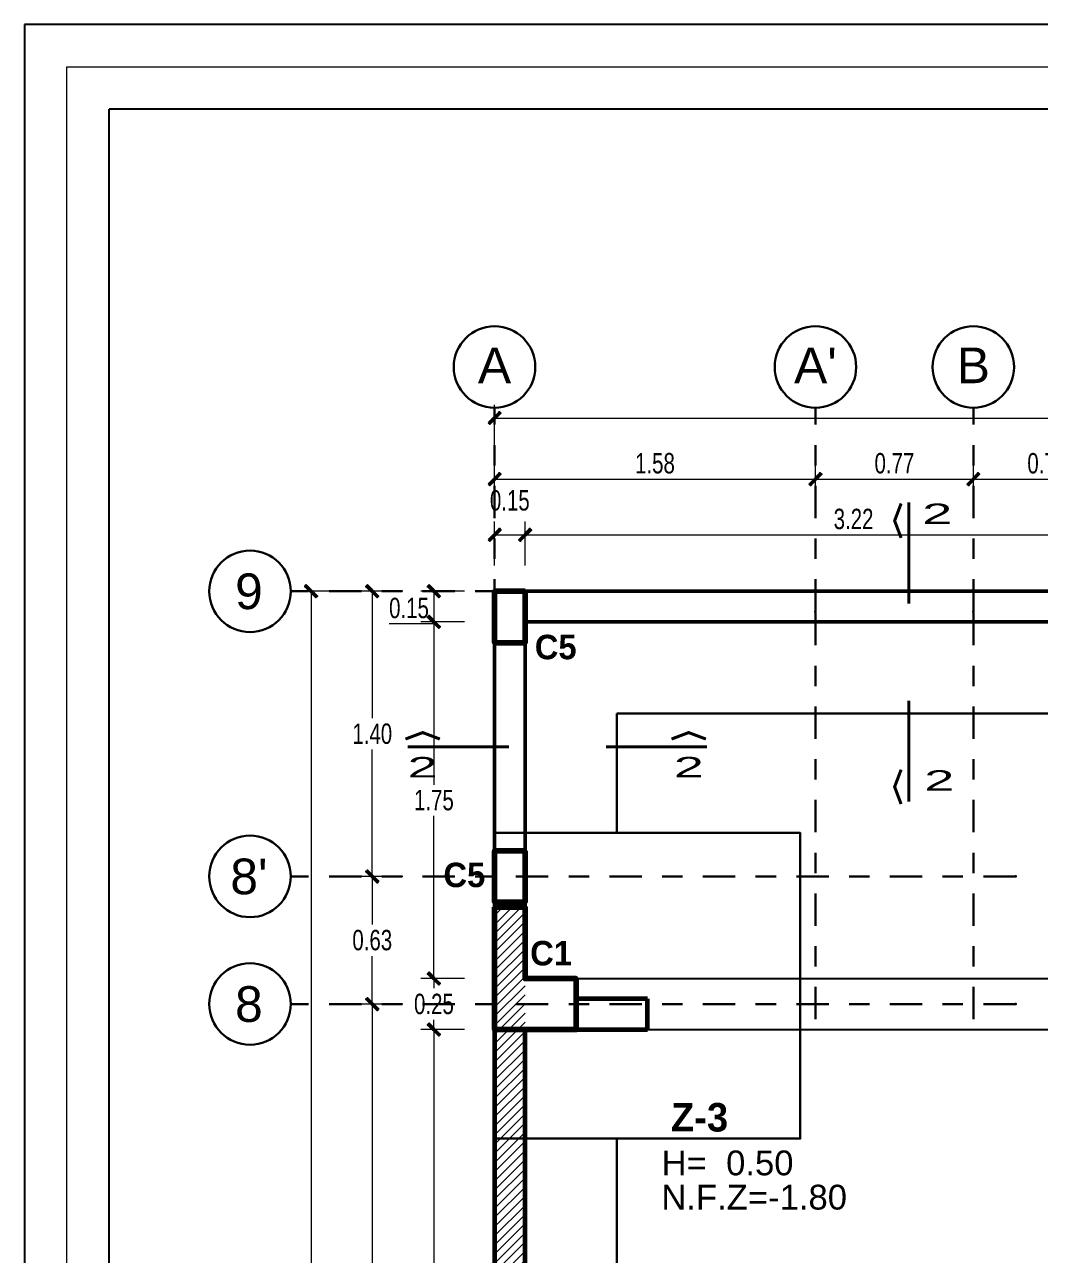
# Model space of a CAD drawing. Header units: millimetres. Extents: x 10559 to 10691, y -16579 to -16550.
# Drawn here: x 10559.44 to 10564.42, y -16556.39 to -16550.35 of the extents above; entities that cross this region are included whole.
import ezdxf
from ezdxf.enums import TextEntityAlignment as Align

# ---------------------------------------------------------------- set-up
doc = ezdxf.new("R2010")
doc.units = ezdxf.units.MM
doc.linetypes.add('Punto & Rayas', pattern=[0.335139, 0.15875, -0.088194, 0, -0.088194])
for name, color, linetype, lineweight in [('cimentacion', 4, 'Continuous', 30), ('COLUMNAS', 3, 'Continuous', 80), ('P6', 255, 'Continuous', 20), ('Pluma 0.09', 5, 'Continuous', 0), ('TEXTO 2', 3, 'Continuous', 5), ('TEXTO VIGAS', 3, 'Continuous', 20)]:
    doc.layers.add(name, color=color, linetype=linetype, lineweight=lineweight)
for name, color, linetype in [('Nuevo_Estructura - Forjados', 7, 'Continuous'), ('Texto', 5, 'Continuous'), ('Textos', 8, 'Continuous')]:
    doc.layers.add(name, color=color, linetype=linetype)
doc.layers.add('Nuevo_Estructura - Forjados_Pluma_Nº__209', color=7, linetype='Continuous', lineweight=30, true_color=0x3e4f7b)
doc.layers.add('Nuevo_Estructura - Forjados_Pluma_Nº__219', color=7, linetype='Continuous', lineweight=13, true_color=0x404b6a)
doc.styles.add('ARIAL', font='arial.ttf')
doc.styles.add('Estilo_Generado_1', font='arial.ttf')
doc.styles.add('Henry', font='GOTHICB.TTF')
doc.styles.add('mahico', font='GOTHIC.TTF', dxfattribs={"width": 0.75})
doc.styles.add('style1', font='arial.ttf')
doc.dimstyles.new('Copia de 50 P', dxfattribs={"dimtxt": 0.1, "dimasz": 0.01, "dimexe": 0.065, "dimexo": 0.0625, "dimgap": 0.025, "dimtad": 1, "dimtih": 1, "dimtoh": 1, "dimzin": 0, "dimdsep": 46, "dimtxsty": 'mahico', "dimblk": 'pa cotas', "dimcen": 0.09, "dimdle": 0.3, "dimclrd": 256, "dimclre": 256, "dimclrt": 256, "dimadec": 0, "dimazin": 0, "dimtfac": 1, "dimtofl": 0, "dimtmove": 0, "dimatfit": 3, "dimfxl": 0.15, "dimfxlon": 1, "dimtolj": 1, "dimtzin": 0, "dimlwd": 5, "dimlwe": 5, "dimarcsym": 0})

# ---------------------------------------------------------------- blocks, each defined once
blk = doc.blocks.new('Marcador de red estándar')
at = {"layer": 'Nuevo_Estructura - Forjados_Pluma_Nº__209', "color": 167, "linetype": 'Punto & Rayas', "lineweight": 30, "true_color": 0x3e4f7b}
for p, q in [((7.9, 0), (9.9, 0)), ((9.9, 0), (10.9, 0))]:
    blk.add_line(p, q, dxfattribs=at)
at = {"layer": 'Nuevo_Estructura - Forjados_Pluma_Nº__209', "color": 167, "linetype": 'Continuous', "lineweight": 30, "true_color": 0x3e4f7b}
blk.add_circle((11.1, 0), 0.2, dxfattribs=at)
at = {"layer": 'Nuevo_Estructura - Forjados_Pluma_Nº__209', "color": 167, "linetype": 'Punto & Rayas', "lineweight": 30, "true_color": 0x3e4f7b}
blk.add_point((9.9, 0), dxfattribs=at)
blk.add_point((9.9, 0), dxfattribs=at)
at = {"layer": 'Nuevo_Estructura - Forjados_Pluma_Nº__219', "color": 167, "lineweight": 13, "true_color": 0x404b6a, "style": 'Estilo_Generado_1'}
for tag, p in [('AC_MarkerText_1_0', (-10.9725, -0.04)), ('AC_MarkerText_1_1', (11.2275, -0.04))]:
    blk.add_attdef(tag, text='', height=0.175, rotation=270, dxfattribs=at).set_placement(p, align=Align.TOP_CENTER)
blk = doc.blocks.new('pa cotas')
h = blk.add_hatch(color=256)
h.paths.add_polyline_path([(2.38, 3.09), (-3.09, -2.38), (-2.38, -3.09)])
h.paths.add_polyline_path([(3.09, 2.38), (2.38, 3.09), (-2.38, -3.09)])
blk.add_line((-2.38, -3.09), (2.38, 3.09))
blk.add_lwpolyline([(3.09, 2.38), (2.38, 3.09), (-3.09, -2.38), (-2.38, -3.09)], close=True)
blk = doc.blocks.new('*D487')
at = {"lineweight": 5, "transparency": 16777216}
for p, q in [((10599.7027, -16552.1931), (10599.4877, -16552.1931)), ((10599.5527, -16552.2031), (10599.5527, -16562.1156)), ((10599.5527, -16572.1831), (10599.5527, -16562.2706)), ((10599.5527, -16572.1931), (10599.4877, -16572.1931))]:
    blk.add_line(p, q, dxfattribs=at)
at = {"layer": 'Defpoints', "color": 0, "transparency": 16777216}
for p in [(10600.4527, -16552.1931), (10599.5527, -16572.1931), (10599.5527, -16572.1931)]:
    blk.add_point(p, dxfattribs=at)
at = {"lineweight": 5, "transparency": 16777216, "xscale": 0.01, "yscale": 0.01, "zscale": 0.01}
for p, rotation in [((10599.5527, -16552.1931), 90), ((10599.5527, -16572.1931), 270)]:
    blk.add_blockref('pa cotas', p, dxfattribs=dict(at, rotation=rotation))
at = {"transparency": 16777216, "insert": (10599.5527, -16562.1931), "char_height": 0.1, "attachment_point": 5, "style": 'mahico'}
blk.add_mtext('\\A1;20.00', dxfattribs=at)
blk = doc.blocks.new('Marcador de red estándar_2')
at = {"layer": 'Nuevo_Estructura - Forjados_Pluma_Nº__209', "color": 167, "linetype": 'Punto & Rayas', "lineweight": 30, "true_color": 0x3e4f7b}
for p, q in [((-0.9423, 0), (-4.5, 0)), ((0.9423, 0), (4.5, 0))]:
    blk.add_line(p, q, dxfattribs=at)
at = {"layer": 'Nuevo_Estructura - Forjados_Pluma_Nº__209', "color": 167, "linetype": 'Continuous', "lineweight": 30, "true_color": 0x3e4f7b}
for centre in [(-4.7, 0), (4.7, 0)]:
    blk.add_circle(centre, 0.2, dxfattribs=at)
at = {"layer": 'Nuevo_Estructura - Forjados_Pluma_Nº__209', "color": 167, "linetype": 'Punto & Rayas', "lineweight": 30, "true_color": 0x3e4f7b}
blk.add_point((0.9423, 0), dxfattribs=at)
blk.add_point((0.9423, 0), dxfattribs=at)
at = {"layer": 'Nuevo_Estructura - Forjados_Pluma_Nº__219', "color": 167, "lineweight": 13, "true_color": 0x404b6a, "style": 'Estilo_Generado_1'}
for tag, p in [('AC_MarkerText_1_0', (-4.7, -0.1675)), ('AC_MarkerText_1_1', (4.7, -0.1675))]:
    blk.add_attdef(tag, text='', height=0.175, rotation=180, dxfattribs=at).set_placement(p, align=Align.TOP_CENTER)
blk = doc.blocks.new('*D504')
at = {"lineweight": 5, "transparency": 16777216}
for p, q in [((10600.4527, -16551.4931), (10600.4527, -16551.2781)), ((10607.4527, -16551.3431), (10607.4527, -16551.2781)), ((10600.4627, -16551.3431), (10607.4427, -16551.3431))]:
    blk.add_line(p, q, dxfattribs=at)
at = {"layer": 'Defpoints', "color": 0, "transparency": 16777216}
for p in [(10607.4527, -16551.3431), (10607.4527, -16551.3431), (10600.4527, -16552.2431)]:
    blk.add_point(p, dxfattribs=at)
at = {"lineweight": 5, "transparency": 16777216, "xscale": 0.01, "yscale": 0.01, "zscale": 0.01, "rotation": 180}
blk.add_blockref('pa cotas', (10600.4527, -16551.3431), dxfattribs=at)
at = {"lineweight": 5, "transparency": 16777216, "xscale": 0.01, "yscale": 0.01, "zscale": 0.01}
blk.add_blockref('pa cotas', (10607.4527, -16551.3431), dxfattribs=at)
at = {"transparency": 16777216, "insert": (10603.9527, -16551.2656), "char_height": 0.1, "attachment_point": 5, "style": 'mahico'}
blk.add_mtext('\\A1;7.00', dxfattribs=at)
blk = doc.blocks.new('*D505')
at = {"lineweight": 5, "transparency": 16777216}
for p, q in [((10602.0277, -16551.7931), (10602.0277, -16551.5781)), ((10602.8027, -16551.7931), (10602.8027, -16551.5781)), ((10602.0377, -16551.6431), (10602.7927, -16551.6431))]:
    blk.add_line(p, q, dxfattribs=at)
at = {"layer": 'Defpoints', "color": 0, "transparency": 16777216}
for p in [(10602.8027, -16551.6431), (10602.0277, -16552.1931), (10602.8027, -16552.1931)]:
    blk.add_point(p, dxfattribs=at)
at = {"lineweight": 5, "transparency": 16777216, "xscale": 0.01, "yscale": 0.01, "zscale": 0.01, "rotation": 180}
blk.add_blockref('pa cotas', (10602.0277, -16551.6431), dxfattribs=at)
at = {"lineweight": 5, "transparency": 16777216, "xscale": 0.01, "yscale": 0.01, "zscale": 0.01}
blk.add_blockref('pa cotas', (10602.8027, -16551.6431), dxfattribs=at)
at = {"transparency": 16777216, "insert": (10602.4152, -16551.5656), "char_height": 0.1, "attachment_point": 5, "style": 'mahico'}
blk.add_mtext('\\A1;0.77', dxfattribs=at)
blk = doc.blocks.new('*D506')
at = {"lineweight": 5, "transparency": 16777216}
for p, q in [((10602.8027, -16551.7931), (10602.8027, -16551.5781)), ((10603.5277, -16551.7931), (10603.5277, -16551.5781)), ((10602.8127, -16551.6431), (10603.5177, -16551.6431))]:
    blk.add_line(p, q, dxfattribs=at)
at = {"layer": 'Defpoints', "color": 0, "transparency": 16777216}
for p in [(10603.5277, -16551.6431), (10602.8027, -16552.1931), (10603.5277, -16552.1931)]:
    blk.add_point(p, dxfattribs=at)
at = {"lineweight": 5, "transparency": 16777216, "xscale": 0.01, "yscale": 0.01, "zscale": 0.01, "rotation": 180}
blk.add_blockref('pa cotas', (10602.8027, -16551.6431), dxfattribs=at)
at = {"lineweight": 5, "transparency": 16777216, "xscale": 0.01, "yscale": 0.01, "zscale": 0.01}
blk.add_blockref('pa cotas', (10603.5277, -16551.6431), dxfattribs=at)
at = {"transparency": 16777216, "insert": (10603.1652, -16551.5656), "char_height": 0.1, "attachment_point": 5, "style": 'mahico'}
blk.add_mtext('\\A1;0.73', dxfattribs=at)
blk = doc.blocks.new('*D474')
at = {"lineweight": 5, "transparency": 16777216}
for p, q in [((10600.0027, -16552.1931), (10599.7877, -16552.1931)), ((10599.8527, -16552.2031), (10599.8527, -16552.815)), ((10599.8527, -16553.582), (10599.8527, -16552.9701)), ((10600.0027, -16553.592), (10599.7877, -16553.592))]:
    blk.add_line(p, q, dxfattribs=at)
at = {"layer": 'Defpoints', "color": 0, "transparency": 16777216}
for p in [(10600.4527, -16552.1931), (10599.8527, -16553.592), (10600.4527, -16553.592)]:
    blk.add_point(p, dxfattribs=at)
at = {"lineweight": 5, "transparency": 16777216, "xscale": 0.01, "yscale": 0.01, "zscale": 0.01}
for p, rotation in [((10599.8527, -16552.1931), 90), ((10599.8527, -16553.592), 270)]:
    blk.add_blockref('pa cotas', p, dxfattribs=dict(at, rotation=rotation))
at = {"transparency": 16777216, "insert": (10599.8527, -16552.8925), "char_height": 0.1, "attachment_point": 5, "style": 'mahico'}
blk.add_mtext('\\A1;1.40', dxfattribs=at)
blk = doc.blocks.new('*D475')
at = {"lineweight": 5, "transparency": 16777216}
for p, q in [((10600.0027, -16553.592), (10599.7877, -16553.592)), ((10599.8527, -16553.602), (10599.8527, -16553.8275)), ((10599.8527, -16554.2081), (10599.8527, -16553.9826)), ((10600.0027, -16554.2181), (10599.7877, -16554.2181))]:
    blk.add_line(p, q, dxfattribs=at)
at = {"layer": 'Defpoints', "color": 0, "transparency": 16777216}
for p in [(10600.4527, -16553.592), (10599.8527, -16554.2181), (10600.4527, -16554.2181)]:
    blk.add_point(p, dxfattribs=at)
at = {"lineweight": 5, "transparency": 16777216, "xscale": 0.01, "yscale": 0.01, "zscale": 0.01}
for p, rotation in [((10599.8527, -16553.592), 90), ((10599.8527, -16554.2181), 270)]:
    blk.add_blockref('pa cotas', p, dxfattribs=dict(at, rotation=rotation))
at = {"transparency": 16777216, "insert": (10599.8527, -16553.905), "char_height": 0.1, "attachment_point": 5, "style": 'mahico'}
blk.add_mtext('\\A1;0.63', dxfattribs=at)
blk = doc.blocks.new('*D476')
at = {"lineweight": 5, "transparency": 16777216}
for p, q in [((10600.0027, -16554.2181), (10599.7877, -16554.2181)), ((10599.8527, -16554.2281), (10599.8527, -16556.0156)), ((10599.8527, -16557.9581), (10599.8527, -16556.1706)), ((10600.0027, -16557.9681), (10599.7877, -16557.9681))]:
    blk.add_line(p, q, dxfattribs=at)
at = {"layer": 'Defpoints', "color": 0, "transparency": 16777216}
for p in [(10600.4527, -16554.2181), (10599.8527, -16557.9681), (10600.4527, -16557.9681)]:
    blk.add_point(p, dxfattribs=at)
at = {"lineweight": 5, "transparency": 16777216, "xscale": 0.01, "yscale": 0.01, "zscale": 0.01}
for p, rotation in [((10599.8527, -16554.2181), 90), ((10599.8527, -16557.9681), 270)]:
    blk.add_blockref('pa cotas', p, dxfattribs=dict(at, rotation=rotation))
at = {"transparency": 16777216, "insert": (10599.8527, -16556.0931), "char_height": 0.1, "attachment_point": 5, "style": 'mahico'}
blk.add_mtext('\\A1;3.75', dxfattribs=at)
blk = doc.blocks.new('*D486')
at = {"lineweight": 5, "transparency": 16777216}
for p, q in [((10600.4527, -16551.7931), (10600.4527, -16551.5781)), ((10602.0277, -16551.7931), (10602.0277, -16551.5781)), ((10600.4627, -16551.6431), (10602.0177, -16551.6431))]:
    blk.add_line(p, q, dxfattribs=at)
at = {"layer": 'Defpoints', "color": 0, "transparency": 16777216}
for p in [(10602.0277, -16551.6431), (10602.0277, -16552.1931), (10600.4527, -16552.2431)]:
    blk.add_point(p, dxfattribs=at)
at = {"lineweight": 5, "transparency": 16777216, "xscale": 0.01, "yscale": 0.01, "zscale": 0.01, "rotation": 180}
blk.add_blockref('pa cotas', (10600.4527, -16551.6431), dxfattribs=at)
at = {"lineweight": 5, "transparency": 16777216, "xscale": 0.01, "yscale": 0.01, "zscale": 0.01}
blk.add_blockref('pa cotas', (10602.0277, -16551.6431), dxfattribs=at)
at = {"transparency": 16777216, "insert": (10601.2402, -16551.5656), "char_height": 0.1, "attachment_point": 5, "style": 'mahico'}
blk.add_mtext('\\A1;1.58', dxfattribs=at)
blk = doc.blocks.new('*D380')
at = {"lineweight": 5, "transparency": 16777216}
for p, q in [((10561.7439, -16553.0051), (10561.7439, -16552.7901)), ((10561.8939, -16553.0051), (10561.8939, -16552.7901)), ((10561.7539, -16552.8551), (10561.8839, -16552.8551))]:
    blk.add_line(p, q, dxfattribs=at)
at = {"layer": 'Defpoints', "color": 0, "transparency": 16777216}
for p in [(10561.8939, -16552.8551), (10561.7439, -16553.1317), (10561.8939, -16553.1317)]:
    blk.add_point(p, dxfattribs=at)
at = {"lineweight": 5, "transparency": 16777216, "xscale": 0.01, "yscale": 0.01, "zscale": 0.01, "rotation": 180}
blk.add_blockref('pa cotas', (10561.7439, -16552.8551), dxfattribs=at)
at = {"lineweight": 5, "transparency": 16777216, "xscale": 0.01, "yscale": 0.01, "zscale": 0.01}
blk.add_blockref('pa cotas', (10561.8939, -16552.8551), dxfattribs=at)
at = {"transparency": 16777216, "insert": (10561.8189, -16552.6863), "char_height": 0.1, "attachment_point": 5, "style": 'mahico'}
blk.add_mtext('\\A1;0.15', dxfattribs=at)
blk = doc.blocks.new('*D381')
at = {"lineweight": 5, "transparency": 16777216}
for p, q in [((10561.8939, -16553.0051), (10561.8939, -16552.7901)), ((10565.1178, -16553.0051), (10565.1178, -16552.7901)), ((10561.9039, -16552.8551), (10565.1078, -16552.8551))]:
    blk.add_line(p, q, dxfattribs=at)
at = {"layer": 'Defpoints', "color": 0, "transparency": 16777216}
for p in [(10565.1178, -16552.8551), (10561.8939, -16553.1317), (10565.1178, -16553.1317)]:
    blk.add_point(p, dxfattribs=at)
at = {"lineweight": 5, "transparency": 16777216, "xscale": 0.01, "yscale": 0.01, "zscale": 0.01, "rotation": 180}
blk.add_blockref('pa cotas', (10561.8939, -16552.8551), dxfattribs=at)
at = {"lineweight": 5, "transparency": 16777216, "xscale": 0.01, "yscale": 0.01, "zscale": 0.01}
blk.add_blockref('pa cotas', (10565.1178, -16552.8551), dxfattribs=at)
at = {"transparency": 16777216, "insert": (10563.5059, -16552.7775), "char_height": 0.1, "attachment_point": 5, "style": 'mahico'}
blk.add_mtext('\\A1;3.22', dxfattribs=at)
blk = doc.blocks.new('*D385')
at = {"lineweight": 5, "transparency": 16777216}
for p, q in [((10561.5965, -16553.1317), (10561.3815, -16553.1317)), ((10561.4465, -16553.1417), (10561.4465, -16553.2717)), ((10561.4465, -16553.2917), (10561.2269, -16553.2917)), ((10561.5965, -16553.2817), (10561.3815, -16553.2817)), ((10561.4465, -16553.2817), (10561.4465, -16553.2917))]:
    blk.add_line(p, q, dxfattribs=at)
at = {"layer": 'Defpoints', "color": 0, "transparency": 16777216}
for p in [(10561.7439, -16553.1317), (10561.4465, -16553.2817), (10561.8939, -16553.2817)]:
    blk.add_point(p, dxfattribs=at)
at = {"lineweight": 5, "transparency": 16777216, "xscale": 0.01, "yscale": 0.01, "zscale": 0.01}
for p, rotation in [((10561.4465, -16553.1317), 90), ((10561.4465, -16553.2817), 270)]:
    blk.add_blockref('pa cotas', p, dxfattribs=dict(at, rotation=rotation))
at = {"transparency": 16777216, "insert": (10561.3242, -16553.2141), "char_height": 0.1, "attachment_point": 5, "style": 'mahico'}
blk.add_mtext('\\A1;0.15', dxfattribs=at)
blk = doc.blocks.new('*D386')
at = {"lineweight": 5, "transparency": 16777216}
for p, q in [((10561.5965, -16553.2817), (10561.3815, -16553.2817)), ((10561.4465, -16553.2917), (10561.4465, -16554.0804)), ((10561.4465, -16555.0217), (10561.4465, -16554.2329)), ((10561.5965, -16555.0317), (10561.3815, -16555.0317))]:
    blk.add_line(p, q, dxfattribs=at)
at = {"layer": 'Defpoints', "color": 0, "transparency": 16777216}
for p in [(10561.8939, -16553.2817), (10561.4465, -16555.0317), (10561.8939, -16555.0317)]:
    blk.add_point(p, dxfattribs=at)
at = {"lineweight": 5, "transparency": 16777216, "xscale": 0.01, "yscale": 0.01, "zscale": 0.01}
for p, rotation in [((10561.4465, -16553.2817), 90), ((10561.4465, -16555.0317), 270)]:
    blk.add_blockref('pa cotas', p, dxfattribs=dict(at, rotation=rotation))
at = {"transparency": 16777216, "insert": (10561.4465, -16554.1567), "char_height": 0.1, "attachment_point": 5, "style": 'mahico'}
blk.add_mtext('\\A1;1.75', dxfattribs=at)
blk = doc.blocks.new('*D387')
at = {"lineweight": 5, "transparency": 16777216}
for p, q in [((10561.5965, -16555.0317), (10561.3815, -16555.0317)), ((10561.4465, -16555.0417), (10561.4465, -16555.0791)), ((10561.4465, -16555.2717), (10561.4465, -16555.2342)), ((10561.5965, -16555.2817), (10561.3815, -16555.2817))]:
    blk.add_line(p, q, dxfattribs=at)
at = {"layer": 'Defpoints', "color": 0, "transparency": 16777216}
for p in [(10561.8939, -16555.0317), (10561.4465, -16555.2817), (10561.8939, -16555.2817)]:
    blk.add_point(p, dxfattribs=at)
at = {"lineweight": 5, "transparency": 16777216, "xscale": 0.01, "yscale": 0.01, "zscale": 0.01}
for p, rotation in [((10561.4465, -16555.0317), 90), ((10561.4465, -16555.2817), 270)]:
    blk.add_blockref('pa cotas', p, dxfattribs=dict(at, rotation=rotation))
at = {"transparency": 16777216, "insert": (10561.4465, -16555.1567), "char_height": 0.1, "attachment_point": 5, "style": 'mahico'}
blk.add_mtext('\\A1;0.25', dxfattribs=at)
blk = doc.blocks.new('*D388')
at = {"lineweight": 5, "transparency": 16777216}
for p, q in [((10561.5965, -16555.2817), (10561.3815, -16555.2817)), ((10561.4465, -16555.2917), (10561.4465, -16556.9541)), ((10561.4465, -16558.7717), (10561.4465, -16557.1092)), ((10561.5965, -16558.7817), (10561.3815, -16558.7817))]:
    blk.add_line(p, q, dxfattribs=at)
at = {"layer": 'Defpoints', "color": 0, "transparency": 16777216}
for p in [(10561.8939, -16555.2817), (10561.4465, -16558.7817), (10561.7439, -16558.7817)]:
    blk.add_point(p, dxfattribs=at)
at = {"lineweight": 5, "transparency": 16777216, "xscale": 0.01, "yscale": 0.01, "zscale": 0.01}
for p, rotation in [((10561.4465, -16555.2817), 90), ((10561.4465, -16558.7817), 270)]:
    blk.add_blockref('pa cotas', p, dxfattribs=dict(at, rotation=rotation))
at = {"transparency": 16777216, "insert": (10561.4465, -16557.0317), "char_height": 0.1, "attachment_point": 5, "style": 'mahico'}
blk.add_mtext('\\A1;3.50', dxfattribs=at)
blk = doc.blocks.new('HTRHTRHTR')
for p, q in [((3391.88, 437.54), (3391.88, -165.78)), ((4244.53, 437.54), (3391.88, 437.54)), ((3400.57, -157.09), (3400.57, 428.85)), ((4235.83, 428.85), (3400.57, 428.85))]:
    blk.add_line(p, q)
at = {"layer": 'P6', "color": 7}
for p, q in [((3396.22, -161.44), (3396.22, 433.19)), ((3396.22, 433.19), (4240.18, 433.19))]:
    blk.add_line(p, q, dxfattribs=at)
blk = doc.blocks.new('fdvfvfdvdf')
at = {"layer": 'Nuevo_Estructura - Forjados', "color": 8, "linetype": 'Continuous', "lineweight": 15}
ref = blk.add_blockref('Marcador de red estándar', (10600.4527, -16562.1931), dxfattribs=dict(at, rotation=90))
ref.add_attrib('AC_MarkerText_1_1', 'A', dxfattribs={"layer": 'Nuevo_Estructura - Forjados_Pluma_Nº__219', "color": 167, "lineweight": 13, "true_color": 0x404b6a, "height": 0.175, "style": 'Estilo_Generado_1'}).set_placement((10600.4527, -16550.9973), align=Align.TOP_CENTER)
ref = blk.add_blockref('Marcador de red estándar', (10602.0277, -16562.1931), dxfattribs=dict(at, rotation=90))
ref.add_attrib('AC_MarkerText_1_1', "A'", dxfattribs={"layer": 'Nuevo_Estructura - Forjados_Pluma_Nº__219', "color": 167, "lineweight": 13, "true_color": 0x404b6a, "height": 0.175, "style": 'Estilo_Generado_1'}).set_placement((10602.0277, -16550.9973), align=Align.TOP_CENTER)
ref = blk.add_blockref('Marcador de red estándar', (10602.8027, -16562.1931), dxfattribs=dict(at, rotation=90))
ref.add_attrib('AC_MarkerText_1_1', 'B', dxfattribs={"layer": 'Nuevo_Estructura - Forjados_Pluma_Nº__219', "color": 167, "lineweight": 13, "true_color": 0x404b6a, "height": 0.175, "style": 'Estilo_Generado_1'}).set_placement((10602.8027, -16550.9973), align=Align.TOP_CENTER)
ref = blk.add_blockref('Marcador de red estándar_2', (10603.9527, -16552.1931), dxfattribs=dict(at, rotation=180))
ref.add_attrib('AC_MarkerText_1', '9', dxfattribs={"layer": 'Nuevo_Estructura - Forjados_Pluma_Nº__219', "color": 167, "lineweight": 13, "true_color": 0x404b6a, "height": 0.175, "style": 'Estilo_Generado_1'}).set_placement((10608.6454, -16552.1056), align=Align.TOP_CENTER)
ref.add_attrib('AC_MarkerText_1_1', '9', dxfattribs={"layer": 'Nuevo_Estructura - Forjados_Pluma_Nº__219', "color": 167, "lineweight": 13, "true_color": 0x404b6a, "height": 0.175, "style": 'Estilo_Generado_1'}).set_placement((10599.2473, -16552.1056), align=Align.TOP_CENTER)
ref = blk.add_blockref('Marcador de red estándar_2', (10603.9527, -16553.592), dxfattribs=dict(at, rotation=180))
ref.add_attrib('AC_MarkerText_1', "8'", dxfattribs={"layer": 'Nuevo_Estructura - Forjados_Pluma_Nº__219', "color": 167, "lineweight": 13, "true_color": 0x404b6a, "height": 0.175, "style": 'Estilo_Generado_1'}).set_placement((10608.6454, -16553.5045), align=Align.TOP_CENTER)
ref.add_attrib('AC_MarkerText_1_1', "8'", dxfattribs={"layer": 'Nuevo_Estructura - Forjados_Pluma_Nº__219', "color": 167, "lineweight": 13, "true_color": 0x404b6a, "height": 0.175, "style": 'Estilo_Generado_1'}).set_placement((10599.2473, -16553.5045), align=Align.TOP_CENTER)
ref = blk.add_blockref('Marcador de red estándar_2', (10603.9527, -16554.2181), dxfattribs=dict(at, rotation=180))
ref.add_attrib('AC_MarkerText_1', '8', dxfattribs={"layer": 'Nuevo_Estructura - Forjados_Pluma_Nº__219', "color": 167, "lineweight": 13, "true_color": 0x404b6a, "height": 0.175, "style": 'Estilo_Generado_1'}).set_placement((10608.6454, -16554.1306), align=Align.TOP_CENTER)
ref.add_attrib('AC_MarkerText_1_1', '8', dxfattribs={"layer": 'Nuevo_Estructura - Forjados_Pluma_Nº__219', "color": 167, "lineweight": 13, "true_color": 0x404b6a, "height": 0.175, "style": 'Estilo_Generado_1'}).set_placement((10599.2473, -16554.1306), align=Align.TOP_CENTER)
dim = blk.add_linear_dim(base=(10607.4527, -16551.3431), p1=(10600.4527, -16552.2431), p2=(10607.4527, -16551.3431), dimstyle='Copia de 50 P')
dim.commit()
dim.dimension.update_dxf_attribs({"geometry": '*D504', "text_midpoint": (10603.9527, -16551.2656)})
for base, p1, p2, picture, middle in [((10602.0277454531, -16551.643130556), (10600.4527454524, -16552.2431303854), (10602.0277454531, -16552.1931303854), '*D486', (10601.2402454527, -16551.5656152603)), ((10602.802745452, -16551.643130556), (10602.027745453, -16552.193130385), (10602.802745452, -16552.193130385), '*D505', (10602.415245453, -16551.56561526)), ((10603.527745453, -16551.643130556), (10602.802745452, -16552.193130385), (10603.527745453, -16552.193130385), '*D506', (10603.165245453, -16551.56561526))]:
    dim = blk.add_linear_dim(base=base, p1=p1, p2=p2, dimstyle='Copia de 50 P', override={"dimtmove": 1})
    dim.commit()
    dim.dimension.update_dxf_attribs({"geometry": picture, "text_midpoint": middle})
dim = blk.add_linear_dim(base=(10599.5527, -16572.1931), p1=(10600.4527, -16552.1931), p2=(10599.5527, -16572.1931), angle=270, dimstyle='Copia de 50 P')
dim.commit()
dim.dimension.update_dxf_attribs({"geometry": '*D487', "text_midpoint": (10599.5527, -16562.1931)})
for base, p1, p2, picture, middle in [((10599.8527, -16553.592), (10600.4527, -16552.1931), (10600.4527, -16553.592), '*D474', (10599.8527, -16552.8925)), ((10599.8527, -16554.2181), (10600.4527, -16553.592), (10600.4527, -16554.2181), '*D475', (10599.8527, -16553.905)), ((10599.8527, -16557.9681), (10600.4527, -16554.2181), (10600.4527, -16557.9681), '*D476', (10599.8527, -16556.0931))]:
    dim = blk.add_linear_dim(base=base, p1=p1, p2=p2, angle=270, dimstyle='Copia de 50 P', override={"dimtmove": 1})
    dim.commit()
    dim.dimension.update_dxf_attribs({"geometry": picture, "text_midpoint": middle})

msp = doc.modelspace()

# ---------------------------------------------------------------- hatches: boundary and pattern name
at = {"layer": 'Pluma 0.09'}
h = msp.add_hatch(dxfattribs=at)
h.set_pattern_fill('LINE', color=256, scale=0.01, angle=45)
h.set_pattern_definition([(45, (-68.078962, 2.326753), (-0.022450640303, 0.022450640303), [])])
h.paths.add_polyline_path([(10561.89395, -16554.68166), (10561.74395, -16554.68165), (10561.74395, -16561.48166), (10561.89395, -16561.48166), (10561.89395, -16559.18166), (10561.89395, -16559.18166)])

# ---------------------------------------------------------------- linework, layer by layer
at = {"color": 8, "lineweight": 40}
for p, q in [((10563.77676, -16552.6966), (10563.77676, -16553.19085)), ((10563.77676, -16553.6689), (10563.77676, -16554.16315)), ((10561.81342, -16553.89412), (10561.31917, -16553.89412)), ((10562.78572, -16553.89412), (10562.29147, -16553.89412))]:
    msp.add_line(p, q, dxfattribs=at)
for p, q in [((10568.74395, -16553.13166), (10561.74395, -16553.13166)), ((10561.74395, -16553.13166), (10561.74395, -16573.13166)), ((10568.59395, -16553.28166), (10561.89395, -16553.28166)), ((10561.89395, -16553.28166), (10561.89395, -16555.03166)), ((10562.14395, -16555.03166), (10568.34395, -16555.03166)), ((10562.49395, -16555.13166), (10562.49395, -16555.28166)), ((10562.49395, -16555.28166), (10561.89395, -16555.28166)), ((10561.89395, -16555.28166), (10561.89395, -16558.78166)), ((10562.14395, -16555.28166), (10568.34395, -16555.28166))]:
    msp.add_line(p, q)
at = {"lineweight": 60}
for p, q in [((10561.89395, -16554.68166), (10561.74395, -16554.68166)), ((10561.74395, -16554.68166), (10561.74395, -16561.48166)), ((10561.89395, -16555.03166), (10561.89395, -16554.68166)), ((10562.49395, -16555.13166), (10562.14395, -16555.13166)), ((10562.49395, -16555.28166), (10562.49395, -16555.13166)), ((10561.89395, -16555.28166), (10562.49395, -16555.28166)), ((10561.89395, -16558.78166), (10561.89395, -16555.28166))]:
    msp.add_line(p, q, dxfattribs=at)
at = {"color": 4, "const_width": 0.015}
for points in [[(10563.73926, -16552.70107), (10563.70743, -16552.78565), (10563.73926, -16552.86982)], [(10561.30677, -16553.85662), (10561.39135, -16553.8248), (10561.47552, -16553.85662)], [(10562.78125, -16553.85662), (10562.69667, -16553.8248), (10562.6125, -16553.85662)], [(10563.73926, -16554.17555), (10563.70743, -16554.09097), (10563.73926, -16554.0068)]]:
    msp.add_lwpolyline(points, dxfattribs=at)
at = {"color": 251, "lineweight": 50, "true_color": 0x636466}
msp.add_lwpolyline([(10561.74395, -16553.13166), (10568.74395, -16553.13166), (10568.74395, -16554.68166), (10568.59395, -16554.68166), (10568.59395, -16553.28166), (10561.89395, -16553.28166), (10561.89395, -16554.68166), (10561.74395, -16554.68166), (10561.74395, -16553.13166)], dxfattribs=at)
at = {"layer": 'cimentacion'}
for p, q in [((10568.14395, -16553.73166), (10562.34395, -16553.73166)), ((10562.34395, -16553.73166), (10562.34395, -16554.31697)), ((10562.34395, -16555.81697), (10562.34395, -16558.45666))]:
    msp.add_line(p, q, dxfattribs=at)
msp.add_lwpolyline([(10561.74395, -16555.81697), (10563.24395, -16555.81697), (10563.24395, -16554.31697), (10561.74395, -16554.31697)], close=True, dxfattribs=at)
at = {"layer": 'COLUMNAS', "color": 1, "lineweight": 80, "ltscale": 0.2}
for points in [[(10561.89395, -16553.13166), (10561.74395, -16553.13166), (10561.74395, -16553.384), (10561.89395, -16553.384)], [(10561.89395, -16554.40431), (10561.74395, -16554.40431), (10561.74395, -16554.65666), (10561.89395, -16554.65666)]]:
    msp.add_lwpolyline(points, close=True, dxfattribs=at)
msp.add_lwpolyline([(10561.74395, -16554.68166), (10561.89395, -16554.68166), (10561.89395, -16555.03166), (10562.14395, -16555.03166), (10562.14395, -16555.28166), (10561.74395, -16555.28166), (10561.74395, -16554.68166)], dxfattribs=at)

# ---------------------------------------------------------------- block references
at = {"color": 251, "lineweight": 60, "xscale": 0.04776345228451045, "yscale": 0.04776345228451045, "zscale": 0.04776345228451045}
msp.add_blockref('HTRHTRHTR', (10397.43003, -16571.25012), dxfattribs=at)
msp.add_blockref('fdvfvfdvdf', (-38.7088, -0.93853))

# ---------------------------------------------------------------- texts
at = {"layer": 'Texto', "linetype": 'Continuous', "style": 'Henry'}
msp.add_text('Z-3', height=0.14, dxfattribs=at).set_placement((10562.60976, -16555.78189, 0))
at = {"layer": 'TEXTO 2', "color": 1, "style": 'style1'}
for s, height, p in [('H=  0.50', 0.121636, (10562.56413, -16555.99686)), ('N.F.Z=-1.80', 0.1216363, (10562.56253, -16556.1649))]:
    msp.add_text(s, height=height, rotation=0, dxfattribs=at).set_placement(p)
at = {"layer": 'TEXTO VIGAS', "linetype": 'Continuous', "style": 'Henry'}
for s, p in [('C5', (10562.04411, -16553.46511)), ('C5', (10561.59566, -16554.58315)), ('C1', (10562.02152, -16554.96699))]:
    msp.add_text(s, height=0.12, dxfattribs=at).set_placement(p, align=Align.CENTER)
at = {"layer": 'Textos', "style": 'ARIAL', "width": 1.9}
for p in [(10563.91644, -16552.7515), (10561.39057, -16553.99479), (10562.69754, -16553.99436), (10563.92659, -16554.05972)]:
    msp.add_text('2', height=0.1, dxfattribs=at).set_placement(p, align=Align.MIDDLE_CENTER)

# ---------------------------------------------------------------- dimensions: what is measured, and where the dimension line sits
dim = msp.add_linear_dim(base=(10561.89395, -16552.85506), p1=(10561.74395, -16553.13166), p2=(10561.89395, -16553.13166), dimstyle='Copia de 50 P', override={"dimtmove": 1})
dim.commit()
dim.dimension.update_dxf_attribs({"geometry": '*D380', "text_midpoint": (10561.81895, -16552.7638), "dimtype": 160})
dim = msp.add_linear_dim(base=(10565.11778, -16552.85506), p1=(10561.89395, -16553.13166), p2=(10565.11778, -16553.13166), dimstyle='Copia de 50 P', override={"dimtmove": 1})
dim.commit()
dim.dimension.update_dxf_attribs({"geometry": '*D381', "text_midpoint": (10563.50586, -16552.77755)})
dim = msp.add_linear_dim(base=(10561.44649, -16553.28166), p1=(10561.74395, -16553.13166), p2=(10561.89395, -16553.28166), angle=90, dimstyle='Copia de 50 P')
dim.commit()
dim.dimension.update_dxf_attribs({"geometry": '*D385', "text_midpoint": (10561.32419, -16553.21414)})
for base, p1, p2, picture, middle in [((10561.44649, -16555.03166), (10561.89395, -16553.28166), (10561.89395, -16555.03166), '*D386', (10561.44649, -16554.15666)), ((10561.44649, -16555.28166), (10561.89395, -16555.03166), (10561.89395, -16555.28166), '*D387', (10561.44649, -16555.15666)), ((10561.44649, -16558.78166), (10561.89395, -16555.28166), (10561.74395, -16558.78166), '*D388', (10561.44649, -16557.03166))]:
    dim = msp.add_linear_dim(base=base, p1=p1, p2=p2, angle=90, dimstyle='Copia de 50 P', override={"dimtmove": 1})
    dim.commit()
    dim.dimension.update_dxf_attribs({"geometry": picture, "text_midpoint": middle})

doc.saveas('drawing.dxf')
